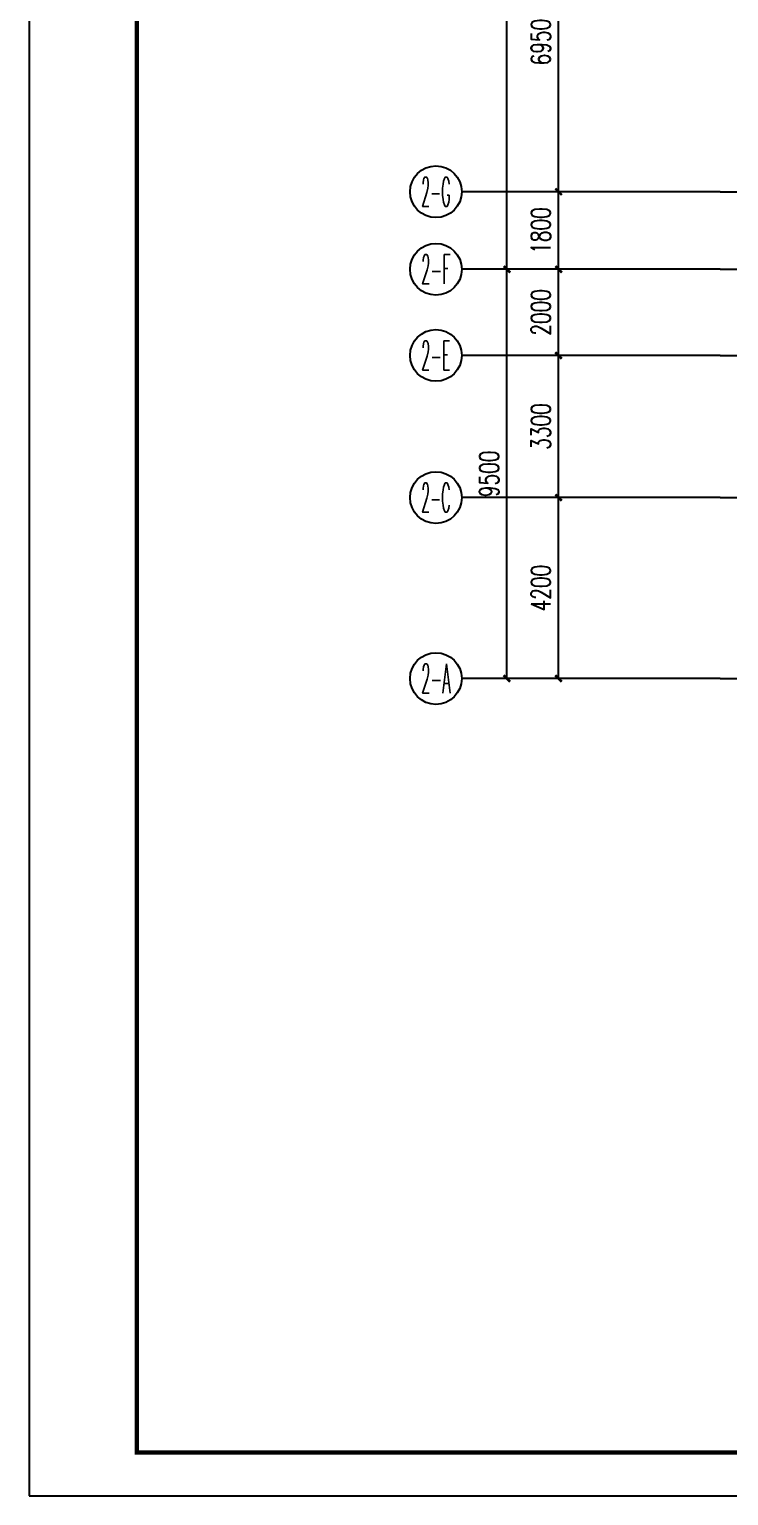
# Model space of a CAD drawing. Extents: x -6243262 to 3079315, y -2914302 to 172723.
# Drawn here: x -2700073 to -2683831, y -742442 to -708402 of the extents above; entities that cross this region are included whole.
import ezdxf
from ezdxf.enums import TextEntityAlignment as Align

# ---------------------------------------------------------------- set-up
doc = ezdxf.new("R2010")
doc.units = 0
doc.header["$LTSCALE"] = 1000
doc.linetypes.add('DOTE', pattern=[2.42, 2, -0.2, 0.02, -0.2])
for name, color, linetype in [('AXIS', 3, 'Continuous'), ('AXIS_TEXT', 7, 'Continuous'), ('DOTE', 24, 'Continuous'), ('PUB_TITLE', 4, 'Continuous')]:
    doc.layers.add(name, color=color, linetype=linetype)
doc.styles.add('_TCH_AXIS', font='COMPLEX', dxfattribs={"bigfont": 'GBCBIG'})
doc.styles.add('_TCH_DIM_T3', font='SIMPLEX', dxfattribs={"width": 0.705882, "bigfont": 'GBCBIG'})
doc.styles.add('COMPLEX', font='COMPLEX')
doc.dimstyles.new('_TCH_ARCH&&150', dxfattribs={"dimtxt": 446.25, "dimasz": 150, "dimexe": 375, "dimexo": 450, "dimgap": 189.375, "dimtad": 1, "dimdec": 0, "dimzin": 0, "dimdsep": 46, "dimtxsty": '_TCH_DIM_T3', "dimblk": 'ARCHTICK', "dimcen": 0.09, "dimclrt": 7, "dimazin": 2, "dimtfac": 1, "dimtdec": 0, "dimtix": 1, "dimtmove": 2, "dimatfit": 3, "dimfxl": 0, "dimtolj": 1, "dimtzin": 0, "dimarcsym": 0})

# ---------------------------------------------------------------- blocks, each defined once
blk = doc.blocks.new('_ArchTick')
at = {"color": 0, "linetype": 'ByBlock', "const_width": 0.4}
blk.add_lwpolyline([(-0.5, -0.5), (0.5, 0.5)], dxfattribs=at)
blk = doc.blocks.new('*D1182')
at = {"layer": 'AXIS', "color": 0, "lineweight": -2, "transparency": 16777216}
for p, q in [((-2684481, -719273), (-2688156, -719273)), ((-2687781, -723473), (-2687781, -719273)), ((-2684481, -723473), (-2688156, -723473))]:
    blk.add_line(p, q, dxfattribs=at)
at = {"layer": 'Defpoints', "color": 0, "transparency": 16777216}
for p in [(-2687781, -719273), (-2684031, -719273), (-2684031, -723473)]:
    blk.add_point(p, dxfattribs=at)
at = {"layer": 'AXIS', "color": 0, "lineweight": -2, "transparency": 16777216, "xscale": 150, "yscale": 150, "zscale": 150}
for p, rotation in [((-2687781, -719273), 90), ((-2687781, -723473), 270)]:
    blk.add_blockref('_ArchTick', p, dxfattribs=dict(at, rotation=rotation))
at = {"layer": 'AXIS', "color": 7, "transparency": 16777216, "insert": (-2688193, -721373), "char_height": 446.2, "attachment_point": 5, "rotation": 90, "style": '_TCH_DIM_T3'}
blk.add_mtext('\\A1;4200', dxfattribs=at)
blk = doc.blocks.new('*D1183')
at = {"layer": 'AXIS', "color": 0, "lineweight": -2, "transparency": 16777216}
for p, q in [((-2684481, -715973), (-2688156, -715973)), ((-2687781, -719273), (-2687781, -715973)), ((-2684481, -719273), (-2688156, -719273))]:
    blk.add_line(p, q, dxfattribs=at)
at = {"layer": 'Defpoints', "color": 0, "transparency": 16777216}
for p in [(-2687781, -715973), (-2684031, -715973), (-2684031, -719273)]:
    blk.add_point(p, dxfattribs=at)
at = {"layer": 'AXIS', "color": 0, "lineweight": -2, "transparency": 16777216, "xscale": 150, "yscale": 150, "zscale": 150}
for p, rotation in [((-2687781, -715973), 90), ((-2687781, -719273), 270)]:
    blk.add_blockref('_ArchTick', p, dxfattribs=dict(at, rotation=rotation))
at = {"layer": 'AXIS', "color": 7, "transparency": 16777216, "insert": (-2688193, -717623), "char_height": 446.2, "attachment_point": 5, "rotation": 90, "style": '_TCH_DIM_T3'}
blk.add_mtext('\\A1;3300', dxfattribs=at)
blk = doc.blocks.new('*D1184')
at = {"layer": 'AXIS', "color": 0, "lineweight": -2, "transparency": 16777216}
for p, q in [((-2684481, -713973), (-2688156, -713973)), ((-2687781, -715973), (-2687781, -713973)), ((-2684481, -715973), (-2688156, -715973))]:
    blk.add_line(p, q, dxfattribs=at)
at = {"layer": 'Defpoints', "color": 0, "transparency": 16777216}
for p in [(-2687781, -713973), (-2684031, -713973), (-2684031, -715973)]:
    blk.add_point(p, dxfattribs=at)
at = {"layer": 'AXIS', "color": 0, "lineweight": -2, "transparency": 16777216, "xscale": 150, "yscale": 150, "zscale": 150}
for p, rotation in [((-2687781, -713973), 90), ((-2687781, -715973), 270)]:
    blk.add_blockref('_ArchTick', p, dxfattribs=dict(at, rotation=rotation))
at = {"layer": 'AXIS', "color": 7, "transparency": 16777216, "insert": (-2688193, -714973), "char_height": 446.2, "attachment_point": 5, "rotation": 90, "style": '_TCH_DIM_T3'}
blk.add_mtext('\\A1;2000', dxfattribs=at)
blk = doc.blocks.new('*D1185')
at = {"layer": 'AXIS', "color": 0, "lineweight": -2, "transparency": 16777216}
for p, q in [((-2684481, -712173), (-2688156, -712173)), ((-2687781, -713973), (-2687781, -712173)), ((-2684481, -713973), (-2688156, -713973))]:
    blk.add_line(p, q, dxfattribs=at)
at = {"layer": 'Defpoints', "color": 0, "transparency": 16777216}
for p in [(-2687781, -712173), (-2684031, -712173), (-2684031, -713973)]:
    blk.add_point(p, dxfattribs=at)
at = {"layer": 'AXIS', "color": 0, "lineweight": -2, "transparency": 16777216, "xscale": 150, "yscale": 150, "zscale": 150}
for p, rotation in [((-2687781, -712173), 90), ((-2687781, -713973), 270)]:
    blk.add_blockref('_ArchTick', p, dxfattribs=dict(at, rotation=rotation))
at = {"layer": 'AXIS', "color": 7, "transparency": 16777216, "insert": (-2688193, -713073), "char_height": 446.2, "attachment_point": 5, "rotation": 90, "style": '_TCH_DIM_T3'}
blk.add_mtext('\\A1;1800', dxfattribs=at)
blk = doc.blocks.new('*D1186')
at = {"layer": 'AXIS', "color": 0, "lineweight": -2, "transparency": 16777216}
for p, q in [((-2684481, -705223), (-2688156, -705223)), ((-2687781, -712173), (-2687781, -705223)), ((-2684481, -712173), (-2688156, -712173))]:
    blk.add_line(p, q, dxfattribs=at)
at = {"layer": 'Defpoints', "color": 0, "transparency": 16777216}
for p in [(-2687781, -705223), (-2684031, -705223), (-2684031, -712173)]:
    blk.add_point(p, dxfattribs=at)
at = {"layer": 'AXIS', "color": 0, "lineweight": -2, "transparency": 16777216, "xscale": 150, "yscale": 150, "zscale": 150}
for p, rotation in [((-2687781, -705223), 90), ((-2687781, -712173), 270)]:
    blk.add_blockref('_ArchTick', p, dxfattribs=dict(at, rotation=rotation))
at = {"layer": 'AXIS', "color": 7, "transparency": 16777216, "insert": (-2688193, -708698), "char_height": 446.2, "attachment_point": 5, "rotation": 90, "style": '_TCH_DIM_T3'}
blk.add_mtext('\\A1;6950', dxfattribs=at)
blk = doc.blocks.new('*D1189')
at = {"layer": 'AXIS', "color": 0, "lineweight": -2, "transparency": 16777216}
for p, q in [((-2684481, -713973), (-2689356, -713973)), ((-2688981, -723473), (-2688981, -713973)), ((-2684481, -723473), (-2689356, -723473))]:
    blk.add_line(p, q, dxfattribs=at)
at = {"layer": 'Defpoints', "color": 0, "transparency": 16777216}
for p in [(-2688981, -713973), (-2684031, -713973), (-2684031, -723473)]:
    blk.add_point(p, dxfattribs=at)
at = {"layer": 'AXIS', "color": 0, "lineweight": -2, "transparency": 16777216, "xscale": 150, "yscale": 150, "zscale": 150}
for p, rotation in [((-2688981, -713973), 90), ((-2688981, -723473), 270)]:
    blk.add_blockref('_ArchTick', p, dxfattribs=dict(at, rotation=rotation))
at = {"layer": 'AXIS', "color": 7, "transparency": 16777216, "insert": (-2689393, -718723), "char_height": 446.2, "attachment_point": 5, "rotation": 90, "style": '_TCH_DIM_T3'}
blk.add_mtext('\\A1;9500', dxfattribs=at)
blk = doc.blocks.new('*D1190')
at = {"layer": 'AXIS', "color": 0, "lineweight": -2, "transparency": 16777216}
for p, q in [((-2684481, -697223), (-2689356, -697223)), ((-2688981, -713973), (-2688981, -697223)), ((-2684481, -713973), (-2689356, -713973))]:
    blk.add_line(p, q, dxfattribs=at)
at = {"layer": 'Defpoints', "color": 0, "transparency": 16777216}
for p in [(-2688981, -697223), (-2684031, -697223), (-2684031, -713973)]:
    blk.add_point(p, dxfattribs=at)
at = {"layer": 'AXIS', "color": 0, "lineweight": -2, "transparency": 16777216, "xscale": 150, "yscale": 150, "zscale": 150}
for p, rotation in [((-2688981, -697223), 90), ((-2688981, -713973), 270)]:
    blk.add_blockref('_ArchTick', p, dxfattribs=dict(at, rotation=rotation))
at = {"layer": 'AXIS', "color": 7, "transparency": 16777216, "insert": (-2689393, -705598), "char_height": 446.2, "attachment_point": 5, "rotation": 90, "style": '_TCH_DIM_T3'}
blk.add_mtext('\\A1;16750', dxfattribs=at)
blk = doc.blocks.new('_AXISO')
at = {"color": 0}
blk.add_circle((0, 0), 0.5, dxfattribs=at)
at = {"layer": 'AXIS_TEXT', "color": 0, "style": 'COMPLEX', "width": 1.041667}
blk.add_attdef('A', text='', height=0.56, dxfattribs=at).set_placement((-0.25, -0.28), (0.25, -0.28), align=Align.FIT)

msp = doc.modelspace()

# ---------------------------------------------------------------- linework, layer by layer
at = {"layer": 'AXIS'}
for p, q in [((-2684030.6, -712172.6), (-2690030.6, -712172.6)), ((-2684030.6, -713972.6), (-2690030.6, -713972.6)), ((-2684030.6, -715972.6), (-2690030.6, -715972.6)), ((-2684030.6, -719272.6), (-2690030.6, -719272.6)), ((-2684030.6, -723472.6), (-2690030.6, -723472.6))]:
    msp.add_line(p, q, dxfattribs=at)
at = {"layer": 'DOTE', "linetype": 'DOTE'}
for p, q in [((-2684030.6, -712172.6), (-2624330.6, -712172.6)), ((-2684030.6, -713972.6), (-2619058.1, -713972.6)), ((-2684030.6, -715972.6), (-2613530.6, -715972.6)), ((-2684030.6, -719272.6), (-2624330.6, -719272.6)), ((-2684030.6, -723472.6), (-2609030.6, -723472.6))]:
    msp.add_line(p, q, dxfattribs=at)
at = {"layer": 'PUB_TITLE'}
msp.add_lwpolyline([(-2700073.1, -742441.9), (-2581173.1, -742441.9), (-2581173.1, -658341.9), (-2700073.1, -658341.9)], close=True, dxfattribs=at)
at = {"layer": 'PUB_TITLE', "const_width": 100}
msp.add_lwpolyline([(-2697573.1, -741441.9), (-2582173.1, -741441.9), (-2582173.1, -659341.9), (-2697573.1, -659341.9)], close=True, dxfattribs=at)

# ---------------------------------------------------------------- block references
at = {"layer": 'AXIS'}
ref = msp.add_blockref('_AXISO', (-2690630.6, -712172.6), dxfattribs=dict(at, xscale=1200, yscale=1200, zscale=1200))
ref.add_attrib('A', '2-G', dxfattribs={"layer": 'AXIS_TEXT', "height": 678.82, "style": '_TCH_AXIS', "width": 0.328125}).set_placement((-2690970, -712512), (-2690291.1, -712512), align=Align.FIT)
ref = msp.add_blockref('_AXISO', (-2690630.6, -713972.6), dxfattribs=dict(at, xscale=1200, yscale=1200, zscale=1200))
ref.add_attrib('A', '2-F', dxfattribs={"layer": 'AXIS_TEXT', "height": 678.82, "style": '_TCH_AXIS', "width": 0.33871}).set_placement((-2690970, -714312), (-2690291.1, -714312), align=Align.FIT)
ref = msp.add_blockref('_AXISO', (-2690630.6, -715972.6), dxfattribs=dict(at, xscale=1200, yscale=1200, zscale=1200))
ref.add_attrib('A', '2-E', dxfattribs={"layer": 'AXIS_TEXT', "height": 678.82, "style": '_TCH_AXIS', "width": 0.33871}).set_placement((-2690970, -716312), (-2690291.1, -716312), align=Align.FIT)
ref = msp.add_blockref('_AXISO', (-2690630.6, -719272.6), dxfattribs=dict(at, xscale=1200, yscale=1200, zscale=1200))
ref.add_attrib('A', '2-C', dxfattribs={"layer": 'AXIS_TEXT', "height": 678.82, "style": '_TCH_AXIS', "width": 0.344262}).set_placement((-2690970, -719612), (-2690291.1, -719612), align=Align.FIT)
ref = msp.add_blockref('_AXISO', (-2690630.6, -723472.6), dxfattribs=dict(at, xscale=1200, yscale=1200, zscale=1200))
ref.add_attrib('A', '2-A', dxfattribs={"layer": 'AXIS_TEXT', "height": 678.82, "style": '_TCH_AXIS', "width": 0.328125}).set_placement((-2690970, -723812), (-2690291.1, -723812), align=Align.FIT)

# ---------------------------------------------------------------- dimensions: what is measured, and where the dimension line sits
for p1, p2, distance, picture, middle in [((-2684030.6, -713972.6), (-2684030.6, -697223), 4950, '*D1190', (-2689393.1, -705597.8)), ((-2684030.6, -712172.6), (-2684030.6, -705222.6), 3750, '*D1186', (-2688193.1, -708697.6)), ((-2684030.6, -713972.6), (-2684030.6, -712172.6), 3750, '*D1185', (-2688193.1, -713072.6)), ((-2684030.6, -723472.6), (-2684030.6, -713972.6), 4950, '*D1189', (-2689393.1, -718722.6)), ((-2684030.6, -715972.6), (-2684030.6, -713972.6), 3750, '*D1184', (-2688193.1, -714972.6)), ((-2684030.6, -719272.6), (-2684030.6, -715972.6), 3750, '*D1183', (-2688193.1, -717622.6)), ((-2684030.6, -723472.6), (-2684030.6, -719272.6), 3750, '*D1182', (-2688193.1, -721372.6))]:
    dim = msp.add_aligned_dim(p1=p1, p2=p2, distance=distance, dimstyle='_TCH_ARCH&&150', dxfattribs=at)
    dim.commit()
    dim.dimension.update_dxf_attribs({"geometry": picture, "text_midpoint": middle})

doc.saveas('drawing.dxf')
